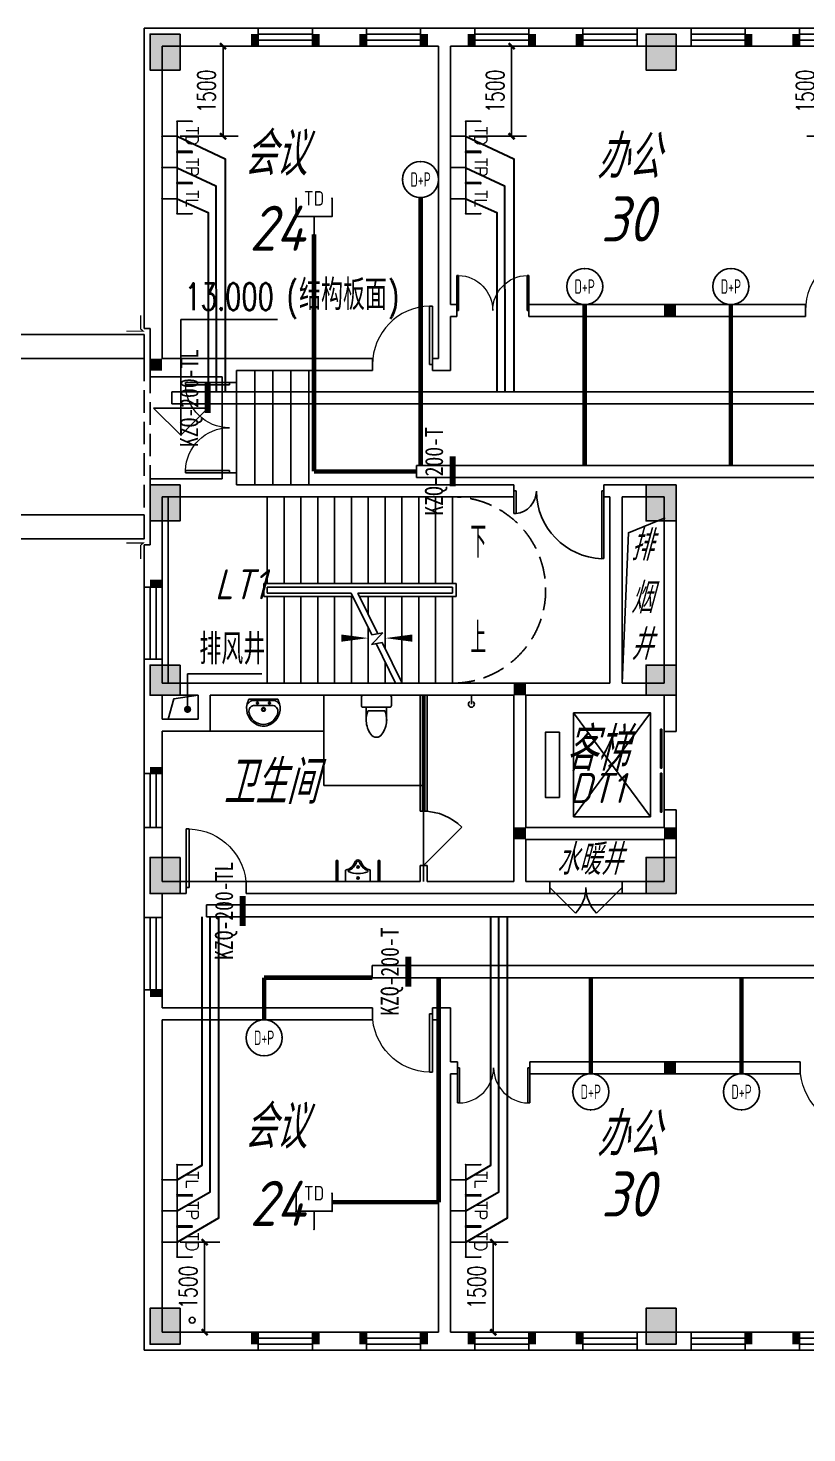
# Model space of a CAD drawing. Extents: x 1398449 to 2142961, y 256969 to 1032940.
# Drawn here: x 1548363 to 1561316, y 437830 to 461205 of the extents above; entities that cross this region are included whole.
import ezdxf
from ezdxf.enums import TextEntityAlignment as Align

# ---------------------------------------------------------------- set-up
doc = ezdxf.new("R2010")
doc.units = 0
doc.header["$LTSCALE"] = 1500
doc.header["$PDSIZE"] = 50
doc.linetypes.add('__DASH', pattern=[0.35, 0.25, -0.1])
doc.linetypes.add('DASH', pattern=[0.35, 0.25, -0.1])
for name, color, linetype in [('1-建筑底图', 8, 'Continuous'), ('CABLETRAY_PDS', 6, 'Continuous'), ('EQUIP-通讯', 3, 'Continuous'), ('TEL_DIM', 3, 'Continuous'), ('WIRE-综合布线', 5, 'Continuous'), ('光纤点位', 3, 'Continuous'), ('内网桥架', 1, 'Continuous'), ('抗震支吊架', 2, 'Continuous'), ('构造柱', 6, 'Continuous'), ('水', 5, 'Continuous'), ('洁具', 7, 'Continuous'), ('红机电话', 3, 'Continuous'), ('结构柱子', 253, 'Continuous'), ('蓝机电话', 3, 'Continuous')]:
    doc.layers.add(name, color=color, linetype=linetype)
doc.layers.add('内网线路', color=1, linetype='Continuous', lineweight=30)
doc.styles.add('_TCH_DIM', font='SIMPLEX', dxfattribs={"bigfont": 'GBCBIG'})
doc.styles.add('_TCH_DIM_T3', font='SIMPLEX', dxfattribs={"width": 0.705882, "bigfont": 'GBCBIG'})
doc.styles.add('_TEL_ATTDEF', font='GBENOR', dxfattribs={"width": 0.8, "height": 3, "bigfont": 'GBCBIG'})
doc.styles.add('_TEL_DIM', font='SIMPLEX', dxfattribs={"width": 0.8, "height": 3.5, "bigfont": 'HZTXT'})
doc.styles.add('A_DIM', font='simplex.shx', dxfattribs={"width": 0.7, "bigfont": 'gbcbig.shx'})
doc.styles.add('kzcad', font='', dxfattribs={"width": 0.8})
doc.styles.get("Standard").update_dxf_attribs({"font": 'gbeitc.shx', "bigfont": 'gbcbig.shx'})
doc.styles.get('kzcad').set_extended_font_data('SimSun')
doc.linetypes.add('JIEDI', pattern='A,1.25,-0.25,0.25,-0.25,0.625,["/",Standard,S=0.6,R=0,X=0,Y=-0.3],0.625,-0.25,0.25,-0.25', length=4)
doc.dimstyles.new('_TCH_ARCH&&100', dxfattribs={"dimtxt": 297.5, "dimasz": 100, "dimexe": 250, "dimexo": 300, "dimgap": 126.25, "dimtad": 1, "dimdec": 0, "dimzin": 0, "dimdsep": 46, "dimtxsty": '_TCH_DIM_T3', "dimblk": 'ARCHTICK', "dimcen": 0.09, "dimclrt": 7, "dimazin": 2, "dimtfac": 1, "dimtdec": 0, "dimtix": 1, "dimtmove": 2, "dimatfit": 3, "dimfxl": 1, "dimtolj": 1, "dimtzin": 0, "dimarcsym": 0})

# ---------------------------------------------------------------- blocks, each defined once
blk = doc.blocks.new('fgtrgtrghtrh')
at = {"layer": '构造柱', "color": 0}
for points in [[(-389009, 1236625), (-389009, 1236425), (-389129, 1236625), (-389129, 1236425)], [(-387989, 1236625), (-387989, 1236425), (-388109, 1236625), (-388109, 1236425)], [(-387209, 1236625), (-387209, 1236425), (-387329, 1236625), (-387329, 1236425)], [(-386189, 1236625), (-386189, 1236425), (-386309, 1236625), (-386309, 1236425)], [(-385409, 1236625), (-385409, 1236425), (-385529, 1236625), (-385529, 1236425)], [(-384389, 1236625), (-384389, 1236425), (-384509, 1236625), (-384509, 1236425)], [(-383609, 1236625), (-383609, 1236425), (-383729, 1236625), (-383729, 1236425)], [(-380789, 1236625), (-380789, 1236425), (-380909, 1236625), (-380909, 1236425)], [(-380009, 1236625), (-380009, 1236425), (-380129, 1236625), (-380129, 1236425)], [(-382259, 1232125), (-382259, 1231925), (-382059, 1232125), (-382059, 1231925)], [(-390609, 1231025), (-390809, 1231025), (-390609, 1231225), (-390809, 1231225)], [(-390609, 1227425), (-390809, 1227425), (-390609, 1227545), (-390809, 1227545)], [(-384759, 1225825), (-384759, 1225625), (-384559, 1225825), (-384559, 1225625)], [(-390609, 1224312), (-390809, 1224312), (-390609, 1224432), (-390809, 1224432)], [(-384759, 1223425), (-384759, 1223225), (-384559, 1223425), (-384559, 1223225)], [(-382259, 1223425), (-382259, 1223225), (-382059, 1223425), (-382059, 1223225)], [(-390609, 1220605), (-390809, 1220605), (-390609, 1220725), (-390809, 1220725)], [(-382259, 1219525), (-382259, 1219325), (-382059, 1219525), (-382059, 1219325)], [(-389009, 1215025), (-389009, 1214825), (-389129, 1215025), (-389129, 1214825)], [(-387989, 1215025), (-387989, 1214825), (-388109, 1215025), (-388109, 1214825)], [(-387209, 1215025), (-387209, 1214825), (-387329, 1215025), (-387329, 1214825)], [(-386189, 1215025), (-386189, 1214825), (-386309, 1215025), (-386309, 1214825)], [(-385409, 1215025), (-385409, 1214825), (-385529, 1215025), (-385529, 1214825)], [(-384389, 1215025), (-384389, 1214825), (-384509, 1215025), (-384509, 1214825)], [(-383609, 1215025), (-383609, 1214825), (-383729, 1215025), (-383729, 1214825)], [(-380789, 1215025), (-380789, 1214825), (-380909, 1215025), (-380909, 1214825)], [(-380009, 1215025), (-380009, 1214825), (-380129, 1215025), (-380129, 1214825)]]:
    blk.add_solid(points, dxfattribs=at)
blk = doc.blocks.new('A$C737A27E0')
at = {"layer": '结构柱子'}
h = blk.add_hatch(color=6, dxfattribs=at)
h.dxf.hatch_style = 1
h.paths.add_polyline_path([(0, 21200), (500, 21200), (500, 21800), (0, 21800)])
h = blk.add_hatch(color=6, dxfattribs=at)
h.dxf.hatch_style = 1
h.paths.add_polyline_path([(8750, 21800), (8250, 21800), (8250, 21200), (8750, 21200)])
h = blk.add_hatch(color=6, dxfattribs=at)
h.dxf.hatch_style = 1
h.paths.add_polyline_path([(500, 14300), (0, 14300), (0, 13700), (500, 13700)])
h = blk.add_hatch(color=6, dxfattribs=at)
h.dxf.hatch_style = 1
h.paths.add_polyline_path([(8250, 14300), (8250, 13700), (8750, 13700), (8750, 14300)])
h = blk.add_hatch(color=6, dxfattribs=at)
h.dxf.hatch_style = 1
h.paths.add_polyline_path([(500, 11300), (0, 11300), (0, 10800), (500, 10800)])
h = blk.add_hatch(color=6, dxfattribs=at)
h.dxf.hatch_style = 1
h.paths.add_polyline_path([(8750, 11300), (8250, 11300), (8250, 10800), (8750, 10800)])
h = blk.add_hatch(color=6, dxfattribs=at)
h.dxf.hatch_style = 1
h.paths.add_polyline_path([(500, 8100), (0, 8100), (0, 7500), (500, 7500)])
h = blk.add_hatch(color=6, dxfattribs=at)
h.dxf.hatch_style = 1
h.paths.add_polyline_path([(8750, 8100), (8250, 8100), (8250, 7500), (8750, 7500)])
h = blk.add_hatch(color=6, dxfattribs=at)
h.dxf.hatch_style = 1
h.paths.add_polyline_path([(500, 600), (0, 600), (0, 0), (500, 0)])
h = blk.add_hatch(color=6, dxfattribs=at)
h.dxf.hatch_style = 1
h.paths.add_polyline_path([(8750, 600), (8250, 600), (8250, 0), (8750, 0)])
at = {"layer": '结构柱子', "color": 6}
for points in [[(500, 21800), (0, 21800), (0, 21200), (500, 21200)], [(8750, 21800), (8250, 21800), (8250, 21200), (8750, 21200)], [(500, 14300), (0, 14300), (0, 13700), (500, 13700)], [(8750, 14300), (8250, 14300), (8250, 13700), (8750, 13700)], [(500, 11300), (0, 11300), (0, 10800), (500, 10800)], [(8750, 11300), (8250, 11300), (8250, 10800), (8750, 10800)], [(500, 8100), (0, 8100), (0, 7500), (500, 7500)], [(8750, 8100), (8250, 8100), (8250, 7500), (8750, 7500)], [(500, 600), (0, 600), (0, 0), (500, 0)], [(8750, 600), (8250, 600), (8250, 0), (8750, 0)]]:
    blk.add_lwpolyline(points, close=True, dxfattribs=at)
blk = doc.blocks.new('shui1')
at = {"layer": '水'}
blk.add_circle((482042, 164838), 50, dxfattribs=at)
blk = doc.blocks.new('_E6')
for p, q in [((240, 0), (-240, 0)), ((-237, 0), (239, 0)), ((240, 0), (270, -79)), ((-213, -36), (-271, -91)), ((-240, 0), (-270, -79)), ((-179, -23), (181, -23)), ((141, -105), (-141, -105)), ((-141, -105), (141, -105)), ((217, -37), (274, -95))]:
    blk.add_line(p, q)
for centre, radius in [((-99, -65), 16.3), ((2, -172), 31.6), ((2, -172), 23), ((101, -65), 16.3)]:
    blk.add_circle(centre, radius)
for centre, radius, start, end in [((28, -152), 307, 166.1751, 244.7296), ((-141, -205), 100, 90, 190.5602), ((0, -179), 243, 190.5602, 349.4398), ((-179, -73), 50, 90, 133.181), ((-28, -152), 307, 297.0639, 13.8249), ((141, -205), 100, 349.4398, 90), ((181, -73), 50, 44.5607, 90), ((0, -201), 250, 245.8071, 296.4628), ((28, -152), 307, 266.589, 266.5936)]:
    blk.add_arc(centre, radius, start, end)
at = {"width": 0.8, "flags": 9}
for tag in ['XSIZE', 'YSIZE']:
    blk.add_attdef(tag, (0, 0), '', height=0.5, dxfattribs=at)
blk = doc.blocks.new('JB-LinYuTou')
blk.add_line((0, 0), (0, -150))
blk.add_arc((0, -150), 50, 120, 60)
blk = doc.blocks.new('$plan$00002826')
at = {"layer": '洁具', "color": 7}
blk.add_line((-260, -140), (-260, 140), dxfattribs=at)
at = {"layer": '洁具'}
blk.add_line((-200, 170), (-200, -170), dxfattribs=at)
blk.add_lwpolyline([(-650, 92, 0.537872), (-650, -92, 0.149947), (-430, -170), (-200, -170), (-200, -220, 0.414214), (-170, -250), (-30, -250, 0.414214), (0, -220), (0, 220, 0.414214), (-30, 250), (-170, 250, 0.414214), (-200, 220), (-200, 170), (-430, 170, 0.149947)], format="xyb", close=True, dxfattribs=at)
at = {"layer": '洁具', "color": 7}
for centre, start, end in [((-413, -227), 67.4505, 91.4725), ((-413, 227), 268.6339, 292.5495)]:
    blk.add_arc(centre, 398, start, end, dxfattribs=at)
blk = doc.blocks.new('$TCHSYS$WIN2D')
for p, q in [((-0.5, 0.5), (0.5, 0.5)), ((-0.5, 0.5), (-0.5, -0.5)), ((0.5, 0.5), (0.5, -0.5)), ((0.5, 0.167), (-0.5, 0.167)), ((0.5, -0.167), (-0.5, -0.167)), ((-0.5, -0.5), (0.5, -0.5))]:
    blk.add_line(p, q)
blk = doc.blocks.new('$DorLib2D$00000002')
for p, q in [((-0.5, 0), (-0.5, 0.4875)), ((-0.475, 0.4875), (-0.5, 0.4875)), ((-0.475, 0), (-0.475, 0.4875)), ((0.475, 0), (0.475, 0.4875)), ((0.475, 0.4875), (0.5, 0.4875)), ((0.5, 0), (0.5, 0.4875)), ((-0.5, 0), (-0.475, 0)), ((0.5, 0), (0.475, 0))]:
    blk.add_line(p, q)
at = {"lineweight": 13}
for centre, start, end in [((-0.4875, 0), 0, 88.53072), ((0.4875, 0), 91.46928, 180)]:
    blk.add_arc(centre, 0.4875, start, end, dxfattribs=at)
blk = doc.blocks.new('$DorLib2D$00000001')
for p, q in [((0.45, 0.975), (0.5, 0.975)), ((0.45, 0), (0.45, 0.975)), ((0.5, 0), (0.5, 0.975)), ((0.5, 0), (0.45, 0))]:
    blk.add_line(p, q)
at = {"lineweight": 13}
blk.add_arc((0.475, 0), 0.975, 91.4693, 180, dxfattribs=at)
blk = doc.blocks.new('$DorLib2D$00000225')
at = {"color": 0}
for p, q in [((0.475, -0.001), (0.475, 0.752)), ((0.475, 0.752), (0.5, 0.752)), ((0.5, -0.001), (0.5, 0.752)), ((-0.5, 0), (-0.5, 0.252)), ((-0.475, 0.252), (-0.5, 0.252)), ((-0.475, 0), (-0.475, 0.252)), ((-0.475, 0), (-0.5, 0)), ((0.475, -0.001), (0.5, -0.001))]:
    blk.add_line(p, q, dxfattribs=at)
for centre, radius, start, end in [((0.505, -0.002), 0.755, 92.2493, 179.7238), ((-0.501, 0.003), 0.251, 359.7899, 84.0974)]:
    blk.add_arc(centre, radius, start, end, dxfattribs=at)
blk = doc.blocks.new('$DorLib2D$00000116')
at = {"color": 0}
for p, q in [((-0.5, 0), (-0.146, 0.354)), ((0.5, 0), (0.146, 0.354))]:
    blk.add_line(p, q, dxfattribs=at)
for centre, start, end in [((-0.5, 0), 0, 45), ((0.5, 0), 135, 180)]:
    blk.add_arc(centre, 0.5, start, end, dxfattribs=at)
blk = doc.blocks.new('$DORLIB2D$00000127')
at = {"color": 0}
for points in [[(-0.533, 0.795), (-0.533, 0.69)], [(-0.033, 0.795), (-0.533, 0.795)], [(-0.033, 0.795), (-0.033, 0.69)], [(0.533, 0.795), (0.033, 0.795)], [(0.033, 0.795), (0.033, 0.69)], [(0.533, 0.795), (0.533, 0.69)], [(-0.033, 0.69), (-0.533, 0.69)], [(0.533, 0.69), (0.033, 0.69)], [(0.5, 0.5), (-0.5, 0.5)]]:
    blk.add_lwpolyline(points, dxfattribs=at)
blk = doc.blocks.new('$lvtry$00000222')
at = {"color": 0, "elevation": 0}
blk.add_lwpolyline([(-205, -191), (-205, 0), (205, 0), (205, -191, 0.268068), (51, -323, -0.317765), (0, -360, -0.317765), (-51, -323, 0.268068)], format="xyb", close=True, dxfattribs=at)
at = {"color": 0}
for centre in [(0, -60, 0), (0, -242, 0)]:
    blk.add_circle(centre, 20, dxfattribs=at)
for centre, radius, start, end in [((-152, -175, 0), 10, 114.1084, 248.1394), ((5, -526, 0), 395, 66.6675, 114.1084), ((-243, -401, 0), 233, 19.2639, 68.1394), ((243, -401, 0), 233, 110.4941, 160.7361), ((158, -173, 0), 10, 290.4941, 66.6675), ((0, -316, 0), 24, 199.2639, 269.4998), ((0, -316, 0), 24, 270.5002, 340.7361)]:
    blk.add_arc(centre, radius, start, end, dxfattribs=at)
for p in [(0, -60, 0), (0, -242, 0)]:
    blk.add_point(p, dxfattribs=at)
blk = doc.blocks.new('$DorLib2D$00000114')
at = {"color": 0}
blk.add_line((0.5, 0), (-0.207, 0.707), dxfattribs=at)
blk.add_arc((0.5, 0), 1, 135, 180, dxfattribs=at)
blk = doc.blocks.new('1-四层建筑底图')
at = {"layer": '1-建筑底图'}
for p, q in [((35100, 38600), (33200, 38600)), ((33200, 33600), (33200, 38600)), ((35100, 38300), (35100, 38600)), ((36900, 38600), (36000, 38600)), ((36000, 38600), (36000, 38300)), ((36900, 38300), (36900, 38600)), ((38200, 38600), (37800, 38600)), ((37800, 38600), (37800, 38300)), ((38700, 38600), (38200, 38600)), ((38700, 38300), (38700, 38600)), ((40500, 38600), (39600, 38600)), ((39600, 38600), (39600, 38300)), ((40500, 38300), (40500, 38600)), ((42300, 38600), (41400, 38600)), ((41400, 38600), (41400, 38300)), ((42300, 38300), (42300, 38600)), ((44100, 38600), (43200, 38600)), ((43200, 38600), (43200, 38300)), ((44100, 38300), (44100, 38600)), ((33500, 38300), (35100, 38300)), ((33500, 33600), (33500, 38300)), ((36000, 38300), (36900, 38300)), ((37800, 38300), (38100, 38300)), ((38100, 33900), (38100, 38300)), ((38300, 38300), (38700, 38300)), ((38300, 34000), (38300, 38300)), ((39600, 38300), (40500, 38300)), ((41400, 38300), (42300, 38300)), ((43200, 38300), (44100, 38300)), ((38100, 33100), (38100, 33900)), ((38400, 34000), (38300, 34000)), ((38400, 33800), (38400, 34000)), ((44200, 34000), (39600, 34000)), ((39600, 34000), (39600, 33800)), ((44200, 33800), (44200, 34000)), ((33809.3, 31828.3), (33809.3, 33751.8)), ((33809.3, 33751.8), (35419.3, 33751.8)), ((38300, 32900), (38300, 33800)), ((38300, 33800), (38400, 33800)), ((39600, 33800), (44200, 33800)), ((33300, 33600), (33200, 33600)), ((33300, 33600), (33300, 32800)), ((33500, 33600), (33500, 33100)), ((33500, 33100), (34600, 33100)), ((37000, 33100), (34600, 33100)), ((37000, 32900), (37000, 33100)), ((38100, 33100), (38000, 33100)), ((38000, 33100), (38000, 32900)), ((33300, 32800), (34500, 32800)), ((34500, 32800), (34500, 32701.1)), ((34740, 32900), (34740, 31000)), ((34740, 32701.1), (34740, 32900)), ((34740, 32900), (37000, 32900)), ((35040, 32900), (35040, 31000)), ((35340, 32900), (35340, 31000)), ((35640, 32900), (35640, 31000)), ((35940, 32900), (35940, 31000)), ((38000, 32900), (38300, 32900)), ((34500, 32701.1), (34740, 32701.1)), ((34500, 31201.1), (34500, 32701.1)), ((34740, 31201.1), (34740, 32701.1)), ((33809.3, 31828.3), (33359.3, 32278.3)), ((33359.3, 32278.3), (34259.3, 32278.3)), ((33809.3, 31828.3), (34259.3, 32278.3)), ((33300, 31100), (33300, 30000)), ((33300, 31100), (34500, 31100)), ((34740, 31201.1), (34500, 31201.1)), ((34500, 31201.1), (34500, 31100)), ((34740, 31000), (34740, 31201.1)), ((39350, 31000), (34740, 31000)), ((39350, 30800), (39350, 31000)), ((41050, 31000), (40850, 31000)), ((40850, 31000), (40850, 30800)), ((41050, 31000), (42050, 31000)), ((42050, 27600), (42050, 31000)), ((33500, 30800), (33500, 30000)), ((33500, 30800), (34600, 30800)), ((35250, 30800), (33600, 30800)), ((33600, 30800), (33600, 27700)), ((34600, 30800), (39350, 30800)), ((35250, 30800), (38330, 30800)), ((35250, 30800), (35250, 29360)), ((35250, 29360), (35250, 30800)), ((35530, 30800), (35530, 29360)), ((35810, 30800), (35810, 29360)), ((36090, 30800), (36090, 29360)), ((36370, 30800), (36370, 29360)), ((36650, 30800), (36650, 29360)), ((36930, 30800), (36930, 29360)), ((37210, 30800), (37210, 29360)), ((37490, 30800), (37490, 29360)), ((37770, 30800), (37770, 29360)), ((38050, 30800), (38050, 29360)), ((38330, 30800), (38330, 29360)), ((40850, 30800), (40950, 30800)), ((40950, 27700), (40950, 30800)), ((41150, 30800), (41850, 30800)), ((41150, 27700), (41150, 30800)), ((41850, 27700), (41850, 30800)), ((33300, 30000), (33200, 30000)), ((33200, 30000), (33200, 29300)), ((33500, 29300), (33500, 30000)), ((33200, 29300), (33500, 29300)), ((35190, 29140), (35190, 29360)), ((35190, 29360), (38390, 29360)), ((35250, 29300), (38330, 29300)), ((35250, 29200), (35250, 29300)), ((35250, 29300), (38330, 29300)), ((35250, 29200), (35250, 29300)), ((38330, 29300), (38330, 29200)), ((38330, 29200), (38330, 29300)), ((38390, 29360), (38390, 29140)), ((36674.8, 29140), (35190, 29140)), ((36645.3, 29200), (35250, 29200)), ((36645.3, 29200), (35250, 29200)), ((35250, 27700), (35250, 29140)), ((35250, 27700), (35250, 29140)), ((35530, 27700), (35530, 29140)), ((35810, 27700), (35810, 29140)), ((36090, 27700), (36090, 29140)), ((36370, 27700), (36370, 29140)), ((36988.4, 28502.7), (36645.3, 29200)), ((36650, 27700), (36650, 29140)), ((38330, 29200), (36756.8, 29200)), ((37089.9, 28522.8), (36756.8, 29200)), ((38330, 29200), (36756.8, 29200)), ((38390, 29140), (36786.3, 29140)), ((36930, 28847.9), (36930, 29140)), ((37210, 28278.7), (37210, 29140)), ((37490, 27709.5), (37490, 29140)), ((37770, 27700), (37770, 29140)), ((38050, 27700), (38050, 29140)), ((38330, 27700), (38330, 29140)), ((36930, 27700), (36930, 28621.3)), ((36985.4, 28344.8), (37171.6, 28538.9)), ((37171.6, 28538.9), (36988.4, 28502.7)), ((37160.4, 28379.4), (36985.4, 28344.8)), ((37383.2, 27700), (37058.9, 28359.3)), ((37494.7, 27700), (37160.4, 28379.4)), ((33500, 28100), (33200, 28100)), ((33200, 28100), (33200, 27600)), ((33500, 27700), (33500, 28100)), ((37210, 27700), (37210, 28052.1)), ((33924.1, 27265), (33924.1, 27856.2)), ((33924.1, 27856.2), (35159.2, 27856.2)), ((33200, 27000), (33200, 27600)), ((33500, 27700), (34200, 27700)), ((33600, 27700), (35250, 27700)), ((34200, 27700), (37850, 27700)), ((37383.2, 27700), (35250, 27700)), ((38330, 27700), (37494.7, 27700)), ((37850, 27700), (39450, 27700)), ((39450, 27700), (40950, 27700)), ((41150, 27700), (41850, 27700)), ((42050, 26894.4), (42050, 27600)), ((33500, 27100), (33500, 27500)), ((33500, 27500), (34100, 27500)), ((34100, 27100), (34100, 27500)), ((34300, 27500), (37790, 27500)), ((34300, 26900), (34300, 27500)), ((36190, 26000), (36190, 27500)), ((37910, 27500), (37790, 27500)), ((37850, 27500), (37850, 24400)), ((37910, 27500), (39350, 27500)), ((39350, 25200), (39350, 27500)), ((39550, 27500), (41050, 27500)), ((39550, 25300), (39550, 27500)), ((41050, 27500), (41850, 27500)), ((41850, 27500), (41850, 26894.4)), ((40345, 25478.4), (41625, 27204.8)), ((41625, 25478.4), (40345, 27204.8)), ((33200, 27000), (33200, 26200)), ((33500, 27100), (34100, 27100)), ((33500, 26900), (34300, 26900)), ((33500, 26200), (33500, 26900)), ((41850, 26894.4), (42050, 26894.4)), ((33200, 26200), (33500, 26200)), ((36190, 26000), (37850, 26000)), ((42050, 25594.4), (41850, 25594.4)), ((41850, 25594.4), (41850, 25300)), ((42050, 25200), (42050, 25594.4)), ((33500, 25300), (33200, 25300)), ((33200, 25300), (33200, 24300)), ((33500, 24400), (33500, 25300)), ((39550, 25300), (41850, 25300)), ((39350, 24400), (39350, 25200)), ((39550, 24400), (39550, 25100)), ((39550, 25100), (41850, 25100)), ((41850, 24400), (41850, 25100)), ((42050, 24200), (42050, 25200)), ((36395.6, 24400), (36395.6, 24750)), ((36395.6, 24750), (36420.6, 24750)), ((36420.6, 24400), (36420.6, 24750)), ((37095.6, 24400), (37095.6, 24750)), ((37095.6, 24750), (37120.6, 24750)), ((37120.6, 24400), (37120.6, 24750)), ((37910, 24668.1), (37790, 24668.1)), ((37790, 24668.1), (37790, 24400)), ((37910, 24400), (37910, 24668.1)), ((33900, 24400), (33500, 24400)), ((33900, 24400), (34900, 24400)), ((33900, 24200), (33900, 24400)), ((37790, 24400), (34900, 24400)), ((34900, 24400), (34900, 24200)), ((36395.6, 24400), (36420.6, 24400)), ((37095.6, 24400), (37120.6, 24400)), ((37910, 24400), (39350, 24400)), ((39950, 24400), (39550, 24400)), ((39950, 24400), (41150, 24400)), ((39950, 24200), (39950, 24400)), ((41850, 24400), (41150, 24400)), ((41150, 24400), (41150, 24200)), ((33200, 24300), (33200, 23800)), ((33500, 23800), (33500, 24200)), ((33500, 24200), (33900, 24200)), ((34900, 24200), (37850, 24200)), ((37850, 24200), (39450, 24200)), ((39450, 24200), (39950, 24200)), ((39950, 24200), (41150, 24200)), ((41150, 24200), (42050, 24200)), ((33200, 23800), (33500, 23800)), ((33500, 22600), (33200, 22600)), ((33200, 22600), (33200, 22200)), ((33500, 22300), (33500, 22600)), ((37000, 22300), (33500, 22300)), ((37000, 22100), (37000, 22300)), ((38300, 22300), (38000, 22300)), ((38000, 22300), (38000, 22100)), ((38300, 22300), (38300, 21400)), ((33200, 16600), (33200, 22200)), ((33500, 16900), (33500, 22100)), ((33500, 22100), (37000, 22100)), ((38000, 22100), (38100, 22100)), ((38100, 22100), (38100, 21300)), ((38100, 21300), (38100, 16900)), ((38415.1, 21400), (38300, 21400)), ((38415.1, 21200), (38415.1, 21400)), ((44114.9, 21400), (39615.1, 21400)), ((39615.1, 21400), (39615.1, 21200)), ((44114.9, 21200), (44114.9, 21400)), ((38300, 21200), (38300, 16900)), ((38300, 21200), (38415.1, 21200)), ((39615.1, 21200), (44114.9, 21200)), ((35100, 16900), (33500, 16900)), ((35100, 16600), (35100, 16900)), ((36900, 16900), (36000, 16900)), ((36000, 16900), (36000, 16600)), ((36900, 16600), (36900, 16900)), ((38100, 16900), (37800, 16900)), ((37800, 16900), (37800, 16600)), ((38700, 16900), (38300, 16900)), ((38700, 16600), (38700, 16900)), ((40500, 16900), (39600, 16900)), ((39600, 16900), (39600, 16600)), ((40500, 16600), (40500, 16900)), ((42300, 16900), (41400, 16900)), ((41400, 16900), (41400, 16600)), ((42300, 16600), (42300, 16900)), ((44100, 16900), (43200, 16900)), ((43200, 16900), (43200, 16600)), ((44100, 16600), (44100, 16900)), ((33200, 16600), (35100, 16600)), ((36000, 16600), (36900, 16600)), ((37800, 16600), (38200, 16600)), ((38200, 16600), (38700, 16600)), ((39600, 16600), (40500, 16600)), ((41400, 16600), (42300, 16600)), ((43200, 16600), (44100, 16600))]:
    blk.add_line(p, q, dxfattribs=at)
at = {"layer": '1-建筑底图', "linetype": '__DASH'}
for p, q in [((33200, 33100), (33200, 30500)), ((33300, 32900), (33300, 31000))]:
    blk.add_line(p, q, dxfattribs=at)
at = {"layer": '1-建筑底图'}
for points in [[(33200, 33100), (25000, 33100), (25000, 38200), (10100, 38200)], [(33200, 33100), (33200, 33500), (25000, 33500)], [(33200, 33100), (33200, 33100), (25000, 33100)], [(2300, 30100), (2300, 2300), (25000, 2300), (25000, 10100), (25500, 10100), (25500, 12750), (25000, 12750), (25000, 27753.2), (25500, 27753.2), (25500, 30500), (33200, 30500), (33200, 30500)], [(25500, 30100), (33200, 30100), (33200, 30500)], [(41150, 27700), (41257.7, 30203.4), (41870.2, 30450)], [(33600, 27100), (33696.2, 27439.8), (34100, 27500)], [(34300, 27500), (34300, 26900), (36190, 26900), (36190, 27500)]]:
    blk.add_lwpolyline(points, dxfattribs=at)
at = {"layer": '1-建筑底图', "const_width": 20}
for points in [[(33143.9, 33821.1), (33143.9, 33594.1), (33187.2, 33556.6), (33143.9, 33556.7), (32907.9, 33556.7)], [(33143.9, 29768), (33143.9, 29994.9), (33187.2, 30032.5), (33143.9, 30032.4), (32907.9, 30032.4)]]:
    blk.add_lwpolyline(points, dxfattribs=at)
at = {"layer": '1-建筑底图'}
for points in [[(38470, 30050, 0, 0, 0), (34425, 30050, 0, 0, 0), (34425, 28450, 0, 0, 0), (36930, 28450, 0, 120, 0), (36480, 28450, 0, 0, 0)], [(38470, 28450, 0, 0, 0), (37210, 28450, 0, 120, 0), (37660, 28450, 0, 0, 0)]]:
    blk.add_lwpolyline(points, format="xyseb", dxfattribs=at)
at = {"layer": '1-建筑底图', "const_width": 60}
blk.add_lwpolyline([(33924.1, 27235, 1), (33924.1, 27295, 1)], format="xyb", close=True, dxfattribs=at)
at = {"layer": '1-建筑底图'}
for points in [[(41625, 25478.4), (41625, 27204.8), (40345, 27204.8), (40345, 25478.4)], [(40110, 25798.4), (40110, 26884.8), (39875, 26884.8), (39875, 25798.4)]]:
    blk.add_lwpolyline(points, close=True, dxfattribs=at)
at = {"layer": '1-建筑底图', "color": 9, "linetype": 'DASH'}
blk.add_arc((38330, 29250), 1550, 270, 90, dxfattribs=at)
at = {"layer": '1-建筑底图'}
for name, p, xscale, yscale, zscale in [('$TCHSYS$WIN2D', (35550, 38450), 900, -300, 900), ('$TCHSYS$WIN2D', (37350, 38450), 900, -300, 900), ('$TCHSYS$WIN2D', (39150, 38450), 900, -300, 900), ('$TCHSYS$WIN2D', (40950, 38450), 900, -300, 900), ('$TCHSYS$WIN2D', (42750, 38450), 900, -300, 900), ('$TCHSYS$WIN2D', (44550, 38450), 900, -300, 900), ('$DorLib2D$00000001', (44700, 33900), 1000, 1000, 1000), ('$DorLib2D$00000002', (39000, 33900), -1200, 1200, -1200), ('$DorLib2D$00000001', (37500, 33000), 1000, 1000, 1000), ('$DorLib2D$00000225', (40100, 30900), 1500, -1500, 200), ('$DorLib2D$00000001', (37500, 22200), 1000, -1000, 1000), ('$DorLib2D$00000002', (39015.1, 21300), -1200, -1200, -1200), ('$DorLib2D$00000001', (44614.9, 21300), 1000, -1000, 1000), ('$TCHSYS$WIN2D', (35550, 16750), 900, -300, 900), ('$TCHSYS$WIN2D', (37350, 16750), 900, -300, 900), ('$TCHSYS$WIN2D', (39150, 16750), 900, -300, 900), ('$TCHSYS$WIN2D', (40950, 16750), 900, -300, 900), ('$TCHSYS$WIN2D', (42750, 16750), 900, -300, 900), ('$TCHSYS$WIN2D', (44550, 16750), 900, -300, 900)]:
    blk.add_blockref(name, p, dxfattribs=dict(at, xscale=xscale, yscale=yscale, zscale=zscale))
for name, p in [('fgtrgtrghtrh', (424109.4, -1198125)), ('A$C737A27E0', (33300, 16700)), ('shui1', (-448041.7, -147737.7)), ('_E6', (35184.9, 27435.6))]:
    blk.add_blockref(name, p, dxfattribs=at)
for name, p, xscale, yscale, zscale, rotation in [('$DorLib2D$00000002', (34620, 31951.1), -1500, 1500, -1500, 90), ('$TCHSYS$WIN2D', (33350, 28700), 1200, -300, 1200, 90), ('$TCHSYS$WIN2D', (37850, 26534), 1931.930024386034, -120, 1931.930024386034, 90.00000000000203), ('$DORLIB2D$00000127', (41950, 26244.4), 1300, 200, 200, 90), ('$TCHSYS$WIN2D', (33350, 25750), -900, -300, -900, 90), ('$DorLib2D$00000114', (37850, 25118.1), -900, -900, -900, 90.00000000000199), ('$DorLib2D$00000001', (34400, 24300), -1000, 1000, -1000, 359.9999999999992), ('$DorLib2D$00000116', (40550, 24300), 1200, -1200, 200, 359.9999999999973), ('$TCHSYS$WIN2D', (33350, 23200), 1200, 300, 1200, 90)]:
    blk.add_blockref(name, p, dxfattribs=dict(at, xscale=xscale, yscale=yscale, zscale=zscale, rotation=rotation))
at = {"layer": '1-建筑底图', "rotation": 90}
blk.add_blockref('$plan$00002826', (37065.2, 27500), dxfattribs=at)
at = {"layer": '1-建筑底图', "xscale": -1}
blk.add_blockref('JB-LinYuTou', (38644.3, 27500), dxfattribs=at)
at = {"layer": '1-建筑底图', "yscale": -1}
blk.add_blockref('$lvtry$00000222', (36758.1, 24400, 0), dxfattribs=at)
at = {"layer": '1-建筑底图'}
for s, height, p in [('会议', 723.4, (34861.4, 36148.8)), ('办公', 723.4, (40727, 36097.5)), ('30', 750, (40798.4, 35048.7)), ('24', 750, (34953, 34894.5)), ('排', 506.4, (41295.7, 29740.9)), ('LT1', 500, (34375, 29094.8)), ('烟', 506.4, (41295.7, 28864.2)), ('井', 506.4, (41295.7, 28090.6)), ('客梯', 723.4, (40202.6, 26241.5)), ('卫生间', 723.4, (34516.9, 25690.9)), ('DT1', 500, (40274.4, 25705.2)), ('水暖井', 506.38, (40060.1, 24514.4)), ('会议', 723.4, (34861.4, 19958.8)), ('办公', 723.4, (40727, 19831.4)), ('24', 750, (34958.2, 18670.1)), ('30', 750, (40803.5, 18824.3))]:
    blk.add_text(s, height=height, dxfattribs=at).set_placement(p)
at = {"layer": '1-建筑底图', "color": 7}
for s, height, style, width, p in [('(', 446.2, '_TCH_DIM', 0.705882, (35569.3, 33909.3)), (')', 446.2, '_TCH_DIM', 0.705882, (37253.8, 33909.3)), ('13.000', 446.25, '_TCH_DIM', 0.705882, (33874.3, 33909.3)), ('下', 525, 'A_DIM', 0.7, (38627.5, 29787.5)), ('上', 525, 'A_DIM', 0.7, (38627.5, 28187.5))]:
    blk.add_text(s, height=height, dxfattribs=dict(at, style=style, width=width)).set_placement(p)
at = {"layer": '1-建筑底图', "color": 7, "style": '_TCH_DIM'}
for s, p in [('结构板面', (35779.3, 33909.3)), ('排风井', (34120.3, 28013.7))]:
    blk.add_text(s, height=506.38, dxfattribs=at).set_placement(p)
blk = doc.blocks.new('$equip_U$00000080(win7-PC-hzk)')
blk.add_circle((0, 0.5), 0.5)
for p in [(0, 0.999), (-0.5, 0.5), (0.5, 0.5)]:
    blk.add_point(p)
at = {"color": 7, "style": '_TEL_DIM', "width": 0.7}
blk.add_attdef('$TEXT$', text='', height=0.4, dxfattribs=at).set_placement((0, 0.5), align=Align.MIDDLE_CENTER)
at = {"color": 7, "style": '_TEL_DIM', "flags": 1}
for tag in ['A', 'REMARK']:
    blk.add_attdef(tag, text='', height=0.00002, dxfattribs=at).set_placement((0, 0), align=Align.MIDDLE_CENTER)
blk = doc.blocks.new('$equip$00002670')
for p, q in [((-0.5, 0.499), (-0.5, 0.999)), ((0.5, 0.999), (0.5, 0.499)), ((0.5, 0.499), (-0.5, 0.499)), ((0, 0.5), (0, 0))]:
    blk.add_line(p, q)
for p in [(-0.5, 0.999), (0.5, 0.999), (-0.5, 0.499), (0.5, 0.499), (0, 0)]:
    blk.add_point(p)
at = {"color": 7, "style": '_TEL_DIM'}
blk.add_attdef('$TEXT$', text='', height=0.4, dxfattribs=at).set_placement((0, 0.999), align=Align.MIDDLE_CENTER)
at = {"color": 7, "style": '_TEL_DIM', "flags": 1}
blk.add_attdef('A', text='', height=0.000025, dxfattribs=at).set_placement((0, 0), align=Align.MIDDLE_CENTER)
blk = doc.blocks.new('$equip$00001867')
for p, q in [((-0.5, 0.499), (-0.5, 0.999)), ((0.5, 0.999), (0.5, 0.499)), ((0.5, 0.499), (-0.5, 0.499)), ((0, 0.5), (0, 0))]:
    blk.add_line(p, q)
for p in [(-0.5, 0.999), (0.5, 0.999), (-0.5, 0.499), (0.5, 0.499), (0, 0)]:
    blk.add_point(p)
at = {"color": 7, "style": '_TEL_DIM'}
blk.add_attdef('$TEXT$', text='', height=0.4, dxfattribs=at).set_placement((0, 0.999), align=Align.MIDDLE_CENTER)
at = {"color": 7, "style": '_TEL_DIM', "flags": 1}
blk.add_attdef('A', text='', height=0.00002, dxfattribs=at).set_placement((0, 0), align=Align.MIDDLE_CENTER)
blk = doc.blocks.new('_ArchTick')
at = {"color": 0, "linetype": 'ByBlock', "const_width": 0.4}
blk.add_lwpolyline([(-0.5, -0.5), (0.5, 0.5)], dxfattribs=at)
blk = doc.blocks.new('*D1054')
at = {"layer": 'Defpoints', "color": 0, "transparency": 16777216}
for p in [(1550591, 460905), (1551605, 460905), (1550591, 459405)]:
    blk.add_point(p, dxfattribs=at)
at = {"layer": 'TEL_DIM', "color": 0, "lineweight": -2, "transparency": 16777216}
for p, q in [((1550891, 460905), (1551855, 460905)), ((1551605, 459405), (1551605, 460905)), ((1550891, 459405), (1551855, 459405))]:
    blk.add_line(p, q, dxfattribs=at)
at = {"layer": 'TEL_DIM', "color": 0, "lineweight": -2, "transparency": 16777216, "xscale": 100, "yscale": 100, "zscale": 100}
for p, rotation in [((1551605, 460905), 90), ((1551605, 459405), 270)]:
    blk.add_blockref('_ArchTick', p, dxfattribs=dict(at, rotation=rotation))
at = {"layer": 'TEL_DIM', "color": 7, "transparency": 16777216, "insert": (1551330, 460155), "char_height": 297.5, "attachment_point": 5, "rotation": 90, "style": '_TCH_DIM_T3'}
blk.add_mtext('\\A1;1500', dxfattribs=at)
blk = doc.blocks.new('*D1055')
at = {"layer": 'Defpoints', "color": 0, "transparency": 16777216}
for p in [(1555391, 460905), (1556405, 460905), (1555391, 459405)]:
    blk.add_point(p, dxfattribs=at)
at = {"layer": 'TEL_DIM', "color": 0, "lineweight": -2, "transparency": 16777216}
for p, q in [((1555691, 460905), (1556655, 460905)), ((1556405, 459405), (1556405, 460905)), ((1555691, 459405), (1556655, 459405))]:
    blk.add_line(p, q, dxfattribs=at)
at = {"layer": 'TEL_DIM', "color": 0, "lineweight": -2, "transparency": 16777216, "xscale": 100, "yscale": 100, "zscale": 100}
for p, rotation in [((1556405, 460905), 90), ((1556405, 459405), 270)]:
    blk.add_blockref('_ArchTick', p, dxfattribs=dict(at, rotation=rotation))
at = {"layer": 'TEL_DIM', "color": 7, "transparency": 16777216, "insert": (1556130, 460155), "char_height": 297.5, "attachment_point": 5, "rotation": 90, "style": '_TCH_DIM_T3'}
blk.add_mtext('\\A1;1500', dxfattribs=at)
blk = doc.blocks.new('*D1058')
at = {"layer": 'Defpoints', "color": 0, "transparency": 16777216}
for p in [(1561563, 460905), (1562141, 460905), (1562141, 459405)]:
    blk.add_point(p, dxfattribs=at)
at = {"layer": 'TEL_DIM', "color": 0, "lineweight": -2, "transparency": 16777216}
for p, q in [((1561841, 460905), (1561313, 460905)), ((1561563, 459405), (1561563, 460905)), ((1561841, 459405), (1561313, 459405))]:
    blk.add_line(p, q, dxfattribs=at)
at = {"layer": 'TEL_DIM', "color": 0, "lineweight": -2, "transparency": 16777216, "xscale": 100, "yscale": 100, "zscale": 100}
for p, rotation in [((1561563, 460905), 90), ((1561563, 459405), 270)]:
    blk.add_blockref('_ArchTick', p, dxfattribs=dict(at, rotation=rotation))
at = {"layer": 'TEL_DIM', "color": 7, "transparency": 16777216, "insert": (1561288, 460155), "char_height": 297.5, "attachment_point": 5, "rotation": 90, "style": '_TCH_DIM_T3'}
blk.add_mtext('\\A1;1500', dxfattribs=at)
blk = doc.blocks.new('*D1070')
at = {"layer": 'Defpoints', "color": 0, "transparency": 16777216}
for p in [(1555391, 441005), (1556099, 441005), (1555391, 439505)]:
    blk.add_point(p, dxfattribs=at)
at = {"layer": 'TEL_DIM', "color": 0, "lineweight": -2, "transparency": 16777216}
for p, q in [((1555691, 441005), (1556349, 441005)), ((1556099, 439505), (1556099, 441005)), ((1555691, 439505), (1556349, 439505))]:
    blk.add_line(p, q, dxfattribs=at)
at = {"layer": 'TEL_DIM', "color": 0, "lineweight": -2, "transparency": 16777216, "xscale": 100, "yscale": 100, "zscale": 100}
for p, rotation in [((1556099, 441005), 90), ((1556099, 439505), 270)]:
    blk.add_blockref('_ArchTick', p, dxfattribs=dict(at, rotation=rotation))
at = {"layer": 'TEL_DIM', "color": 7, "transparency": 16777216, "insert": (1555824, 440255), "char_height": 297.5, "attachment_point": 5, "rotation": 90, "style": '_TCH_DIM_T3'}
blk.add_mtext('\\A1;1500', dxfattribs=at)
blk = doc.blocks.new('*D1071')
at = {"layer": 'Defpoints', "color": 0, "transparency": 16777216}
for p in [(1550591, 441005), (1551299, 441005), (1550591, 439505)]:
    blk.add_point(p, dxfattribs=at)
at = {"layer": 'TEL_DIM', "color": 0, "lineweight": -2, "transparency": 16777216}
for p, q in [((1550891, 441005), (1551549, 441005)), ((1551299, 439505), (1551299, 441005)), ((1550891, 439505), (1551549, 439505))]:
    blk.add_line(p, q, dxfattribs=at)
at = {"layer": 'TEL_DIM', "color": 0, "lineweight": -2, "transparency": 16777216, "xscale": 100, "yscale": 100, "zscale": 100}
for p, rotation in [((1551299, 441005), 90), ((1551299, 439505), 270)]:
    blk.add_blockref('_ArchTick', p, dxfattribs=dict(at, rotation=rotation))
at = {"layer": 'TEL_DIM', "color": 7, "transparency": 16777216, "insert": (1551024, 440255), "char_height": 297.5, "attachment_point": 5, "rotation": 90, "style": '_TCH_DIM_T3'}
blk.add_mtext('\\A1;1500', dxfattribs=at)

msp = doc.modelspace()

# ---------------------------------------------------------------- linework, layer by layer
at = {"layer": 'CABLETRAY_PDS'}
for p, q in [((1554823.4, 453728.2), (1554823.4, 453928.2)), ((1554823.4, 453928.2), (1592141, 453928.2)), ((1592141, 453728.2), (1554823.4, 453728.2)), ((1554087.5, 445405), (1554087.5, 445605)), ((1554087.5, 445605), (1592141, 445605)), ((1592141, 445405), (1554087.5, 445405))]:
    msp.add_line(p, q, dxfattribs=at)
at = {"layer": 'WIRE-综合布线', "linetype": 'Continuous', "const_width": 75}
for points in [[(1554891.2, 453928.2), (1554891.2, 458385.3)], [(1553118.8, 453828.2), (1553118.8, 457772.5)], [(1557620.2, 453928.2), (1557620.2, 456605)], [(1560052.3, 453928.2), (1560052.3, 456605)], [(1553118.8, 453828.2), (1554823.4, 453828.2)], [(1552288.1, 445405), (1554087.5, 445405)], [(1552288.1, 444705), (1552288.1, 445405)], [(1555190.9, 441669.1), (1555190.9, 445405)], [(1557722.4, 443805), (1557722.4, 445405)], [(1560229.4, 443805), (1560229.4, 445405)], [(1553418.8, 441669.1), (1555190.9, 441669.1)]]:
    msp.add_lwpolyline(points, dxfattribs=at)
at = {"layer": '内网桥架'}
for p, q in [((1550751.7, 454950.4), (1550751.7, 455150.4)), ((1550751.7, 455150.4), (1591109.1, 455150.4)), ((1591109.1, 454950.4), (1550751.7, 454950.4)), ((1551329.9, 446416.7), (1551329.9, 446616.7)), ((1551329.9, 446616.7), (1591109.1, 446616.7)), ((1591109.1, 446416.7), (1551329.9, 446416.7))]:
    msp.add_line(p, q, dxfattribs=at)
at = {"layer": '内网线路'}
for points in [[(1550840.2, 459405), (1551640.5, 459031.2), (1551642.4, 455150.8)], [(1555640.2, 459405), (1556440.5, 459031.2), (1556442.4, 455150.8)], [(1550840.5, 458881.3), (1551487.7, 458577.7), (1551489.4, 455150.8)], [(1555640.5, 458881.3), (1556287.7, 458577.7), (1556289.4, 455150.8)], [(1550840.7, 458366.7), (1551356.9, 458134.7), (1551358.3, 455150.7)], [(1555640.7, 458366.7), (1556156.9, 458134.7), (1556158.3, 455150.7)], [(1550840.5, 442043.3), (1551258.4, 442286.4), (1551258.4, 446416.7)], [(1550840.5, 441525), (1551389.4, 441839.2), (1551389.4, 446416.7)], [(1550840.5, 441005), (1551537, 441409.3), (1551537, 446416.7)], [(1555640.5, 442043.3), (1556058.4, 442286.4), (1556058.4, 446416.7)], [(1555640.5, 441525), (1556189.4, 441839.2), (1556189.4, 446416.7)], [(1555640.5, 441005), (1556337, 441409.3), (1556337, 446416.7)]]:
    msp.add_lwpolyline(points, dxfattribs=at)
at = {"layer": '抗震支吊架', "color": 5, "const_width": 100}
for points in [[(1551351.7, 454800.4), (1551351.7, 455300.4)], [(1551929.9, 446266.7), (1551929.9, 446766.7)]]:
    msp.add_lwpolyline(points, dxfattribs=at)
at = {"layer": '抗震支吊架', "color": 2, "const_width": 100}
for points in [[(1555423.4, 453578.2), (1555423.4, 454078.2)], [(1554687.5, 445255), (1554687.5, 445755)]]:
    msp.add_lwpolyline(points, dxfattribs=at)

# ---------------------------------------------------------------- block references
at = {"layer": '1-建筑底图', "linetype": 'JIEDI'}
msp.add_blockref('1-四层建筑底图', (1517091, 422605), dxfattribs=at)
at = {"layer": 'EQUIP-通讯', "linetype": 'JIEDI'}
ref = msp.add_blockref('$equip_U$00000080(win7-PC-hzk)', (1555190.9, 458685), dxfattribs=dict(at, xscale=600, yscale=600, zscale=600, rotation=90))
ref.add_attrib('$TEXT$', 'D+P', dxfattribs={"layer": '0', "color": 7, "height": 240, "style": '_TEL_ATTDEF', "width": 0.7}).set_placement((1554891.2, 458685), align=Align.MIDDLE_CENTER)
ref = msp.add_blockref('$equip$00002670', (1553118.8, 457772.5), dxfattribs=dict(at, xscale=600, yscale=600, zscale=600))
ref.add_attrib('$TEXT$', 'TD', dxfattribs={"layer": '0', "color": 7, "height": 240, "style": '_TEL_ATTDEF'}).set_placement((1553118.8, 458371.9), align=Align.MIDDLE_CENTER)
ref = msp.add_blockref('$equip_U$00000080(win7-PC-hzk)', (1557320.5, 456904.7), dxfattribs=dict(at, xscale=600, yscale=600, zscale=600, rotation=270))
ref.add_attrib('$TEXT$', 'D+P', dxfattribs={"layer": '0', "color": 7, "height": 240, "style": '_TEL_ATTDEF', "width": 0.7}).set_placement((1557620.2, 456904.7), align=Align.MIDDLE_CENTER)
ref = msp.add_blockref('$equip_U$00000080(win7-PC-hzk)', (1559752.6, 456904.7), dxfattribs=dict(at, xscale=600, yscale=600, zscale=600, rotation=270))
ref.add_attrib('$TEXT$', 'D+P', dxfattribs={"layer": '0', "color": 7, "height": 240, "style": '_TEL_ATTDEF', "width": 0.7}).set_placement((1560052.3, 456904.7), align=Align.MIDDLE_CENTER)
ref = msp.add_blockref('$equip_U$00000080(win7-PC-hzk)', (1551988.4, 444405.3), dxfattribs=dict(at, xscale=600, yscale=600, zscale=600, rotation=270))
ref.add_attrib('$TEXT$', 'D+P', dxfattribs={"layer": '0', "color": 7, "height": 240, "style": '_TEL_ATTDEF', "width": 0.7}).set_placement((1552288.1, 444405.3), align=Align.MIDDLE_CENTER)
ref = msp.add_blockref('$equip_U$00000080(win7-PC-hzk)', (1558022.1, 443505.3), dxfattribs=dict(at, xscale=600, yscale=600, zscale=600, rotation=90))
ref.add_attrib('$TEXT$', 'D+P', dxfattribs={"layer": '0', "color": 7, "height": 240, "style": '_TEL_ATTDEF', "width": 0.7}).set_placement((1557722.4, 443505.3), align=Align.MIDDLE_CENTER)
ref = msp.add_blockref('$equip_U$00000080(win7-PC-hzk)', (1560529.1, 443505.3), dxfattribs=dict(at, xscale=600, yscale=600, zscale=600, rotation=90))
ref.add_attrib('$TEXT$', 'D+P', dxfattribs={"layer": '0', "color": 7, "height": 240, "style": '_TEL_ATTDEF', "width": 0.7}).set_placement((1560229.4, 443505.3), align=Align.MIDDLE_CENTER)
ref = msp.add_blockref('$equip$00002670', (1553118.8, 441219.7), dxfattribs=dict(at, xscale=600, yscale=600, zscale=600))
ref.add_attrib('$TEXT$', 'TD', dxfattribs={"layer": '0', "color": 7, "height": 240, "style": '_TEL_ATTDEF'}).set_placement((1553118.8, 441819.1), align=Align.MIDDLE_CENTER)
at = {"layer": '光纤点位', "xscale": 500, "yscale": 500, "zscale": 500, "rotation": 270}
for p in [(1550591, 459405), (1555391, 459405), (1550591, 441005), (1555391, 441005)]:
    msp.add_blockref('$equip$00002670', p, dxfattribs=at).add_auto_attribs({'$TEXT$': 'TD'})
at = {"layer": '红机电话', "xscale": 500, "yscale": 500, "zscale": 500, "rotation": 270}
for p in [(1550591, 458885), (1555391, 458885), (1550591, 441525), (1555391, 441525)]:
    msp.add_blockref('$equip$00001867', p, dxfattribs=at).add_auto_attribs({'$TEXT$': 'TP'})
at = {"layer": '蓝机电话', "xscale": 500, "yscale": 500, "zscale": 500, "rotation": 270}
for p in [(1550591, 458366.7), (1555391, 458366.7), (1550591, 442043.3), (1555391, 442043.3)]:
    msp.add_blockref('$equip$00001867', p, dxfattribs=at).add_auto_attribs({'$TEXT$': 'TL'})

# ---------------------------------------------------------------- texts
at = {"layer": '抗震支吊架', "color": 5, "style": 'kzcad', "width": 0.8}
for p in [(1551191.7, 455050.4), (1551769.9, 446516.7)]:
    msp.add_text('KZQ-200-TL', height=300, rotation=89.88539, dxfattribs=at).set_placement(p, align=Align.CENTER)
at = {"layer": '抗震支吊架', "color": 2, "style": 'kzcad', "width": 0.8}
for p in [(1555263.4, 453828.2), (1554527.5, 445505)]:
    msp.add_text('KZQ-200-T', height=300, rotation=89.88539, dxfattribs=at).set_placement(p, align=Align.CENTER)

# ---------------------------------------------------------------- dimensions: what is measured, and where the dimension line sits
at = {"layer": 'TEL_DIM'}
for p1, p2, distance, picture, middle in [((1550591, 459405), (1550591, 460905), -1014, '*D1054', (1551329.9, 460155)), ((1555391, 459405), (1555391, 460905), -1014, '*D1055', (1556129.9, 460155)), ((1562141.5, 459405), (1562141.5, 460905), 578.5, '*D1058', (1561287.9, 460155)), ((1550591, 439505), (1550591, 441005), -708, '*D1071', (1551024, 440255)), ((1555391, 439505), (1555391, 441005), -708, '*D1070', (1555824, 440255))]:
    dim = msp.add_aligned_dim(p1=p1, p2=p2, distance=distance, dimstyle='_TCH_ARCH&&100', dxfattribs=at)
    dim.commit()
    dim.dimension.update_dxf_attribs({"geometry": picture, "text_midpoint": middle})

doc.saveas('drawing.dxf')
